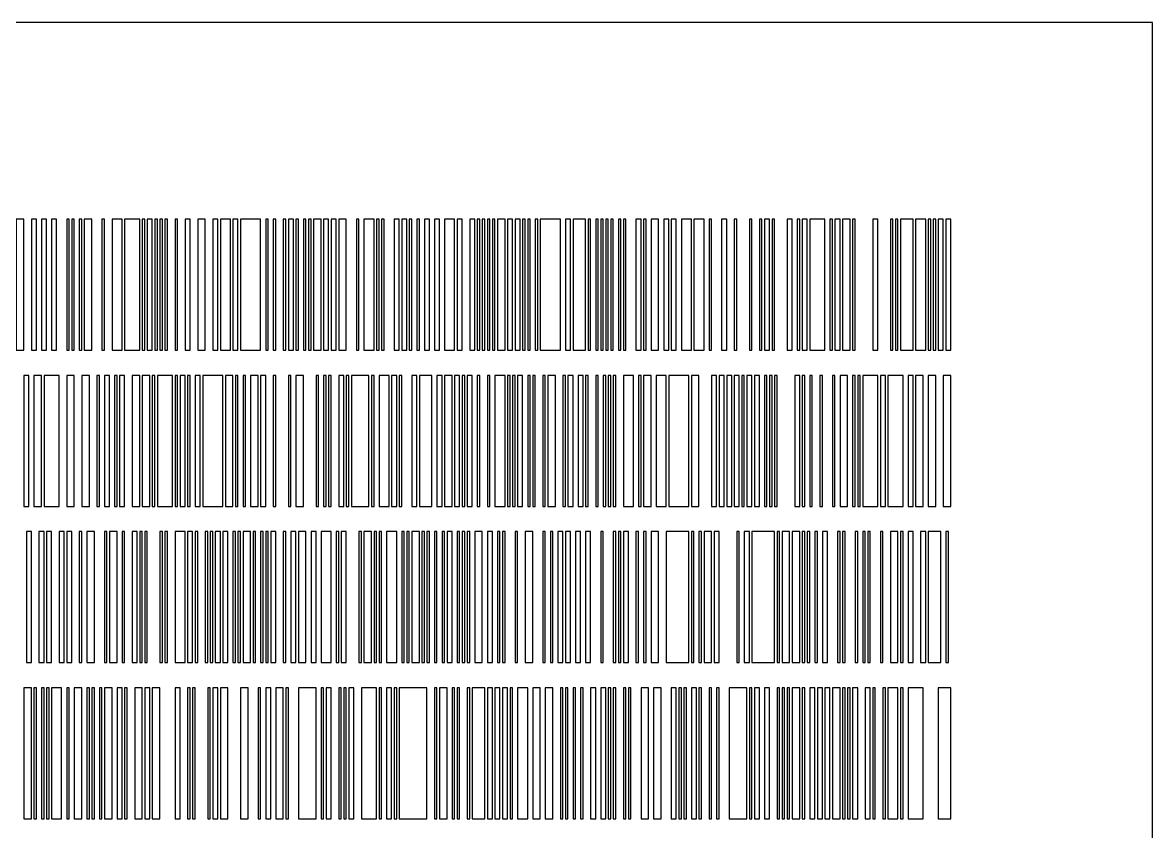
# Model space of a CAD drawing. Header units: metres. Extents: x -150 to 150, y -150 to 150.
# Drawn here: x 37.9 to 150, y 69.8 to 150 of the extents above; entities that cross this region are included whole.
import ezdxf

# ---------------------------------------------------------------- set-up
doc = ezdxf.new("R2010")
doc.units = ezdxf.units.M

msp = doc.modelspace()

# ---------------------------------------------------------------- linework, layer by layer
for points in [[(150, 150), (-150, 150), (-150, -150), (150, -150)], [(37.25, 117.5), (38, 117.5), (38, 130.5), (37.25, 130.5), (37.25, 117.5)], [(38.75, 117.5), (39.25, 117.5), (39.25, 130.5), (38.75, 130.5), (38.75, 117.5)], [(39.75, 117.5), (40.25, 117.5), (40.25, 130.5), (39.75, 130.5), (39.75, 117.5)], [(40.75, 117.5), (41.25, 117.5), (41.25, 130.5), (40.75, 130.5), (40.75, 117.5)], [(42.25, 117.5), (42.5, 117.5), (42.5, 130.5), (42.25, 130.5), (42.25, 117.5)], [(42.75, 117.5), (43, 117.5), (43, 130.5), (42.75, 130.5), (42.75, 117.5)], [(43.5, 117.5), (43.75, 117.5), (43.75, 130.5), (43.5, 130.5), (43.5, 117.5)], [(44, 117.5), (44.75, 117.5), (44.75, 130.5), (44, 130.5), (44, 117.5)], [(45.75, 117.5), (46, 117.5), (46, 130.5), (45.75, 130.5), (45.75, 117.5)], [(46.75, 117.5), (47.75, 117.5), (47.75, 130.5), (46.75, 130.5), (46.75, 117.5)], [(48, 117.5), (49.5, 117.5), (49.5, 130.5), (48, 130.5), (48, 117.5)], [(49.75, 117.5), (50, 117.5), (50, 130.5), (49.75, 130.5), (49.75, 117.5)], [(50.25, 117.5), (50.75, 117.5), (50.75, 130.5), (50.25, 130.5), (50.25, 117.5)], [(51, 117.5), (51.25, 117.5), (51.25, 130.5), (51, 130.5), (51, 117.5)], [(51.5, 117.5), (51.75, 117.5), (51.75, 130.5), (51.5, 130.5), (51.5, 117.5)], [(52, 117.5), (52.25, 117.5), (52.25, 130.5), (52, 130.5), (52, 117.5)], [(53, 117.5), (53.25, 117.5), (53.25, 130.5), (53, 130.5), (53, 117.5)], [(54, 117.5), (54.5, 117.5), (54.5, 130.5), (54, 130.5), (54, 117.5)], [(55.25, 117.5), (56, 117.5), (56, 130.5), (55.25, 130.5), (55.25, 117.5)], [(56.75, 117.5), (57.25, 117.5), (57.25, 130.5), (56.75, 130.5), (56.75, 117.5)], [(57.5, 117.5), (58.5, 117.5), (58.5, 130.5), (57.5, 130.5), (57.5, 117.5)], [(58.75, 117.5), (59.25, 117.5), (59.25, 130.5), (58.75, 130.5), (58.75, 117.5)], [(59.5, 117.5), (61.5, 117.5), (61.5, 130.5), (59.5, 130.5), (59.5, 117.5)], [(62, 117.5), (62.25, 117.5), (62.25, 130.5), (62, 130.5), (62, 117.5)], [(62.75, 117.5), (63, 117.5), (63, 130.5), (62.75, 130.5), (62.75, 117.5)], [(63.75, 117.5), (64, 117.5), (64, 130.5), (63.75, 130.5), (63.75, 117.5)], [(64.25, 117.5), (64.75, 117.5), (64.75, 130.5), (64.25, 130.5), (64.25, 117.5)], [(65, 117.5), (65.25, 117.5), (65.25, 130.5), (65, 130.5), (65, 117.5)], [(65.75, 117.5), (66, 117.5), (66, 130.5), (65.75, 130.5), (65.75, 117.5)], [(66.25, 117.5), (66.5, 117.5), (66.5, 130.5), (66.25, 130.5), (66.25, 117.5)], [(66.75, 117.5), (67.5, 117.5), (67.5, 130.5), (66.75, 130.5), (66.75, 117.5)], [(67.75, 117.5), (68.25, 117.5), (68.25, 130.5), (67.75, 130.5), (67.75, 117.5)], [(68.5, 117.5), (69, 117.5), (69, 130.5), (68.5, 130.5), (68.5, 117.5)], [(69.25, 117.5), (70, 117.5), (70, 130.5), (69.25, 130.5), (69.25, 117.5)], [(71, 117.5), (71.25, 117.5), (71.25, 130.5), (71, 130.5), (71, 117.5)], [(71.75, 117.5), (72.75, 117.5), (72.75, 130.5), (71.75, 130.5), (71.75, 117.5)], [(73, 117.5), (73.25, 117.5), (73.25, 130.5), (73, 130.5), (73, 117.5)], [(73.5, 117.5), (73.75, 117.5), (73.75, 130.5), (73.5, 130.5), (73.5, 117.5)], [(74.75, 117.5), (75.25, 117.5), (75.25, 130.5), (74.75, 130.5), (74.75, 117.5)], [(75.5, 117.5), (76, 117.5), (76, 130.5), (75.5, 130.5), (75.5, 117.5)], [(76.25, 117.5), (76.5, 117.5), (76.5, 130.5), (76.25, 130.5), (76.25, 117.5)], [(77, 117.5), (77.25, 117.5), (77.25, 130.5), (77, 130.5), (77, 117.5)], [(77.75, 117.5), (78.25, 117.5), (78.25, 130.5), (77.75, 130.5), (77.75, 117.5)], [(78.75, 117.5), (79.25, 117.5), (79.25, 130.5), (78.75, 130.5), (78.75, 117.5)], [(79.75, 117.5), (80.75, 117.5), (80.75, 130.5), (79.75, 130.5), (79.75, 117.5)], [(81, 117.5), (81.5, 117.5), (81.5, 130.5), (81, 130.5), (81, 117.5)], [(82.25, 117.5), (82.75, 117.5), (82.75, 130.5), (82.25, 130.5), (82.25, 117.5)], [(83, 117.5), (83.25, 117.5), (83.25, 130.5), (83, 130.5), (83, 117.5)], [(83.5, 117.5), (83.75, 117.5), (83.75, 130.5), (83.5, 130.5), (83.5, 117.5)], [(84, 117.5), (84.25, 117.5), (84.25, 130.5), (84, 130.5), (84, 117.5)], [(84.5, 117.5), (84.75, 117.5), (84.75, 130.5), (84.5, 130.5), (84.5, 117.5)], [(85, 117.5), (85.75, 117.5), (85.75, 130.5), (85, 130.5), (85, 117.5)], [(86, 117.5), (86.5, 117.5), (86.5, 130.5), (86, 130.5), (86, 117.5)], [(86.75, 117.5), (87.25, 117.5), (87.25, 130.5), (86.75, 130.5), (86.75, 117.5)], [(87.5, 117.5), (87.75, 117.5), (87.75, 130.5), (87.5, 130.5), (87.5, 117.5)], [(88, 117.5), (88.25, 117.5), (88.25, 130.5), (88, 130.5), (88, 117.5)], [(88.75, 117.5), (89, 117.5), (89, 130.5), (88.75, 130.5), (88.75, 117.5)], [(89.25, 117.5), (91.25, 117.5), (91.25, 130.5), (89.25, 130.5), (89.25, 117.5)], [(91.75, 117.5), (92.25, 117.5), (92.25, 130.5), (91.75, 130.5), (91.75, 117.5)], [(92.5, 117.5), (93.75, 117.5), (93.75, 130.5), (92.5, 130.5), (92.5, 117.5)], [(94, 117.5), (94.25, 117.5), (94.25, 130.5), (94, 130.5), (94, 117.5)], [(94.75, 117.5), (95, 117.5), (95, 130.5), (94.75, 130.5), (94.75, 117.5)], [(95.25, 117.5), (95.5, 117.5), (95.5, 130.5), (95.25, 130.5), (95.25, 117.5)], [(95.75, 117.5), (96, 117.5), (96, 130.5), (95.75, 130.5), (95.75, 117.5)], [(96.25, 117.5), (96.5, 117.5), (96.5, 130.5), (96.25, 130.5), (96.25, 117.5)], [(97, 117.5), (97.25, 117.5), (97.25, 130.5), (97, 130.5), (97, 117.5)], [(97.5, 117.5), (97.75, 117.5), (97.75, 130.5), (97.5, 130.5), (97.5, 117.5)], [(98.75, 117.5), (99.25, 117.5), (99.25, 130.5), (98.75, 130.5), (98.75, 117.5)], [(99.5, 117.5), (99.75, 117.5), (99.75, 130.5), (99.5, 130.5), (99.5, 117.5)], [(100.25, 117.5), (101, 117.5), (101, 130.5), (100.25, 130.5), (100.25, 117.5)], [(101.5, 117.5), (102, 117.5), (102, 130.5), (101.5, 130.5), (101.5, 117.5)], [(102.25, 117.5), (102.75, 117.5), (102.75, 130.5), (102.25, 130.5), (102.25, 117.5)], [(103.25, 117.5), (104.25, 117.5), (104.25, 130.5), (103.25, 130.5), (103.25, 117.5)], [(104.5, 117.5), (105.5, 117.5), (105.5, 130.5), (104.5, 130.5), (104.5, 117.5)], [(106, 117.5), (106.25, 117.5), (106.25, 130.5), (106, 130.5), (106, 117.5)], [(107.25, 117.5), (107.75, 117.5), (107.75, 130.5), (107.25, 130.5), (107.25, 117.5)], [(108.5, 117.5), (108.75, 117.5), (108.75, 130.5), (108.5, 130.5), (108.5, 117.5)], [(110, 117.5), (110.25, 117.5), (110.25, 130.5), (110, 130.5), (110, 117.5)], [(111, 117.5), (111.25, 117.5), (111.25, 130.5), (111, 130.5), (111, 117.5)], [(111.5, 117.5), (112, 117.5), (112, 130.5), (111.5, 130.5), (111.5, 117.5)], [(112.25, 117.5), (112.5, 117.5), (112.5, 130.5), (112.25, 130.5), (112.25, 117.5)], [(113.75, 117.5), (114.25, 117.5), (114.25, 130.5), (113.75, 130.5), (113.75, 117.5)], [(114.75, 117.5), (115, 117.5), (115, 130.5), (114.75, 130.5), (114.75, 117.5)], [(115.25, 117.5), (115.75, 117.5), (115.75, 130.5), (115.25, 130.5), (115.25, 117.5)], [(116, 117.5), (117.5, 117.5), (117.5, 130.5), (116, 130.5), (116, 117.5)], [(118, 117.5), (118.25, 117.5), (118.25, 130.5), (118, 130.5), (118, 117.5)], [(118.5, 117.5), (119, 117.5), (119, 130.5), (118.5, 130.5), (118.5, 117.5)], [(119.25, 117.5), (120, 117.5), (120, 130.5), (119.25, 130.5), (119.25, 117.5)], [(120.25, 117.5), (120.5, 117.5), (120.5, 130.5), (120.25, 130.5), (120.25, 117.5)], [(122.25, 117.5), (122.75, 117.5), (122.75, 130.5), (122.25, 130.5), (122.25, 117.5)], [(124, 117.5), (124.25, 117.5), (124.25, 130.5), (124, 130.5), (124, 117.5)], [(124.5, 117.5), (124.75, 117.5), (124.75, 130.5), (124.5, 130.5), (124.5, 117.5)], [(125, 117.5), (126.25, 117.5), (126.25, 130.5), (125, 130.5), (125, 117.5)], [(126.5, 117.5), (127.5, 117.5), (127.5, 130.5), (126.5, 130.5), (126.5, 117.5)], [(127.75, 117.5), (128, 117.5), (128, 130.5), (127.75, 130.5), (127.75, 117.5)], [(128.25, 117.5), (128.5, 117.5), (128.5, 130.5), (128.25, 130.5), (128.25, 117.5)], [(128.75, 117.5), (129.25, 117.5), (129.25, 130.5), (128.75, 130.5), (128.75, 117.5)], [(129.5, 117.5), (130, 117.5), (130, 130.5), (129.5, 130.5), (129.5, 117.5)], [(38, 102), (38.5, 102), (38.5, 115), (38, 115), (38, 102)], [(39, 102), (39.75, 102), (39.75, 115), (39, 115), (39, 102)], [(40, 102), (41.5, 102), (41.5, 115), (40, 115), (40, 102)], [(42.25, 102), (43, 102), (43, 115), (42.25, 115), (42.25, 102)], [(43.75, 102), (44.5, 102), (44.5, 115), (43.75, 115), (43.75, 102)], [(45.25, 102), (45.5, 102), (45.5, 115), (45.25, 115), (45.25, 102)], [(46, 102), (46.5, 102), (46.5, 115), (46, 115), (46, 102)], [(47, 102), (47.25, 102), (47.25, 115), (47, 115), (47, 102)], [(47.5, 102), (48, 102), (48, 115), (47.5, 115), (47.5, 102)], [(48.75, 102), (49.5, 102), (49.5, 115), (48.75, 115), (48.75, 102)], [(49.75, 102), (50.5, 102), (50.5, 115), (49.75, 115), (49.75, 102)], [(50.75, 102), (51, 102), (51, 115), (50.75, 115), (50.75, 102)], [(51.25, 102), (52.75, 102), (52.75, 115), (51.25, 115), (51.25, 102)], [(53, 102), (53.25, 102), (53.25, 115), (53, 115), (53, 102)], [(53.5, 102), (54, 102), (54, 115), (53.5, 115), (53.5, 102)], [(54.25, 102), (54.5, 102), (54.5, 115), (54.25, 115), (54.25, 102)], [(55, 102), (55.5, 102), (55.5, 115), (55, 115), (55, 102)], [(55.75, 102), (57.75, 102), (57.75, 115), (55.75, 115), (55.75, 102)], [(58, 102), (58.75, 102), (58.75, 115), (58, 115), (58, 102)], [(59, 102), (59.25, 102), (59.25, 115), (59, 115), (59, 102)], [(59.75, 102), (60, 102), (60, 115), (59.75, 115), (59.75, 102)], [(60.5, 102), (61.25, 102), (61.25, 115), (60.5, 115), (60.5, 102)], [(61.5, 102), (62, 102), (62, 115), (61.5, 115), (61.5, 102)], [(62.75, 102), (63, 102), (63, 115), (62.75, 115), (62.75, 102)], [(64.25, 102), (64.5, 102), (64.5, 115), (64.25, 115), (64.25, 102)], [(65, 102), (65.75, 102), (65.75, 115), (65, 115), (65, 102)], [(67, 102), (67.25, 102), (67.25, 115), (67, 115), (67, 102)], [(67.75, 102), (68, 102), (68, 115), (67.75, 115), (67.75, 102)], [(68.25, 102), (68.5, 102), (68.5, 115), (68.25, 115), (68.25, 102)], [(69.25, 102), (69.75, 102), (69.75, 115), (69.25, 115), (69.25, 102)], [(70, 102), (70.25, 102), (70.25, 115), (70, 115), (70, 102)], [(70.5, 102), (72.25, 102), (72.25, 115), (70.5, 115), (70.5, 102)], [(72.5, 102), (72.75, 102), (72.75, 115), (72.5, 115), (72.5, 102)], [(73.25, 102), (74.25, 102), (74.25, 115), (73.25, 115), (73.25, 102)], [(74.5, 102), (75, 102), (75, 115), (74.5, 115), (74.5, 102)], [(75.25, 102), (75.5, 102), (75.5, 115), (75.25, 115), (75.25, 102)], [(76.5, 102), (77, 102), (77, 115), (76.5, 115), (76.5, 102)], [(77.25, 102), (78.5, 102), (78.5, 115), (77.25, 115), (77.25, 102)], [(79, 102), (79.5, 102), (79.5, 115), (79, 115), (79, 102)], [(79.75, 102), (80.5, 102), (80.5, 115), (79.75, 115), (79.75, 102)], [(80.75, 102), (81.25, 102), (81.25, 115), (80.75, 115), (80.75, 102)], [(81.5, 102), (81.75, 102), (81.75, 115), (81.5, 115), (81.5, 102)], [(82, 102), (82.5, 102), (82.5, 115), (82, 115), (82, 102)], [(83, 102), (83.25, 102), (83.25, 115), (83, 115), (83, 102)], [(84, 102), (84.25, 102), (84.25, 115), (84, 115), (84, 102)], [(84.75, 102), (85.75, 102), (85.75, 115), (84.75, 115), (84.75, 102)], [(86, 102), (86.25, 102), (86.25, 115), (86, 115), (86, 102)], [(86.5, 102), (86.75, 102), (86.75, 115), (86.5, 115), (86.5, 102)], [(87, 102), (87.5, 102), (87.5, 115), (87, 115), (87, 102)], [(88, 102), (88.25, 102), (88.25, 115), (88, 115), (88, 102)], [(88.5, 102), (88.75, 102), (88.75, 115), (88.5, 115), (88.5, 102)], [(89.5, 102), (89.75, 102), (89.75, 115), (89.5, 115), (89.5, 102)], [(90, 102), (90.75, 102), (90.75, 115), (90, 115), (90, 102)], [(91.5, 102), (91.75, 102), (91.75, 115), (91.5, 115), (91.5, 102)], [(92, 102), (92.5, 102), (92.5, 115), (92, 115), (92, 102)], [(93, 102), (93.5, 102), (93.5, 115), (93, 115), (93, 102)], [(93.75, 102), (94, 102), (94, 115), (93.75, 115), (93.75, 102)], [(94.75, 102), (95, 102), (95, 115), (94.75, 115), (94.75, 102)], [(95.5, 102), (95.75, 102), (95.75, 115), (95.5, 115), (95.5, 102)], [(96, 102), (96.25, 102), (96.25, 115), (96, 115), (96, 102)], [(96.5, 102), (96.75, 102), (96.75, 115), (96.5, 115), (96.5, 102)], [(97.5, 102), (98.5, 102), (98.5, 115), (97.5, 115), (97.5, 102)], [(99, 102), (99.25, 102), (99.25, 115), (99, 115), (99, 102)], [(99.5, 102), (100.25, 102), (100.25, 115), (99.5, 115), (99.5, 102)], [(100.75, 102), (101.75, 102), (101.75, 115), (100.75, 115), (100.75, 102)], [(102, 102), (104, 102), (104, 115), (102, 115), (102, 102)], [(104.25, 102), (105, 102), (105, 115), (104.25, 115), (104.25, 102)], [(106.25, 102), (106.75, 102), (106.75, 115), (106.25, 115), (106.25, 102)], [(107, 102), (107.5, 102), (107.5, 115), (107, 115), (107, 102)], [(107.75, 102), (108.25, 102), (108.25, 115), (107.75, 115), (107.75, 102)], [(108.5, 102), (109, 102), (109, 115), (108.5, 115), (108.5, 102)], [(109.25, 102), (109.5, 102), (109.5, 115), (109.25, 115), (109.25, 102)], [(109.75, 102), (110.25, 102), (110.25, 115), (109.75, 115), (109.75, 102)], [(110.5, 102), (111, 102), (111, 115), (110.5, 115), (110.5, 102)], [(111.5, 102), (111.75, 102), (111.75, 115), (111.5, 115), (111.5, 102)], [(112, 102), (112.25, 102), (112.25, 115), (112, 115), (112, 102)], [(112.5, 102), (112.75, 102), (112.75, 115), (112.5, 115), (112.5, 102)], [(114.5, 102), (115, 102), (115, 115), (114.5, 115), (114.5, 102)], [(115.25, 102), (115.5, 102), (115.5, 115), (115.25, 115), (115.25, 102)], [(116, 102), (116.25, 102), (116.25, 115), (116, 115), (116, 102)], [(117, 102), (117.25, 102), (117.25, 115), (117, 115), (117, 102)], [(118.25, 102), (118.5, 102), (118.5, 115), (118.25, 115), (118.25, 102)], [(119, 102), (119.75, 102), (119.75, 115), (119, 115), (119, 102)], [(120.25, 102), (120.5, 102), (120.5, 115), (120.25, 115), (120.25, 102)], [(120.75, 102), (121, 102), (121, 115), (120.75, 115), (120.75, 102)], [(121.25, 102), (122.75, 102), (122.75, 115), (121.25, 115), (121.25, 102)], [(123, 102), (123.5, 102), (123.5, 115), (123, 115), (123, 102)], [(123.75, 102), (125.25, 102), (125.25, 115), (123.75, 115), (123.75, 102)], [(125.75, 102), (126.25, 102), (126.25, 115), (125.75, 115), (125.75, 102)], [(126.5, 102), (127.25, 102), (127.25, 115), (126.5, 115), (126.5, 102)], [(127.75, 102), (128.5, 102), (128.5, 115), (127.75, 115), (127.75, 102)], [(129.25, 102), (130, 102), (130, 115), (129.25, 115), (129.25, 102)], [(38.25, 86.5), (38.75, 86.5), (38.75, 99.5), (38.25, 99.5), (38.25, 86.5)], [(39.5, 86.5), (40, 86.5), (40, 99.5), (39.5, 99.5), (39.5, 86.5)], [(40.25, 86.5), (40.75, 86.5), (40.75, 99.5), (40.25, 99.5), (40.25, 86.5)], [(41.5, 86.5), (42, 86.5), (42, 99.5), (41.5, 99.5), (41.5, 86.5)], [(42.25, 86.5), (42.75, 86.5), (42.75, 99.5), (42.25, 99.5), (42.25, 86.5)], [(43.5, 86.5), (43.75, 86.5), (43.75, 99.5), (43.5, 99.5), (43.5, 86.5)], [(44.25, 86.5), (45, 86.5), (45, 99.5), (44.25, 99.5), (44.25, 86.5)], [(46, 86.5), (46.25, 86.5), (46.25, 99.5), (46, 99.5), (46, 86.5)], [(46.5, 86.5), (47.25, 86.5), (47.25, 99.5), (46.5, 99.5), (46.5, 86.5)], [(47.75, 86.5), (48, 86.5), (48, 99.5), (47.75, 99.5), (47.75, 86.5)], [(48.75, 86.5), (49.25, 86.5), (49.25, 99.5), (48.75, 99.5), (48.75, 86.5)], [(49.5, 86.5), (49.75, 86.5), (49.75, 99.5), (49.5, 99.5), (49.5, 86.5)], [(50, 86.5), (50.25, 86.5), (50.25, 99.5), (50, 99.5), (50, 86.5)], [(51.5, 86.5), (51.75, 86.5), (51.75, 99.5), (51.5, 99.5), (51.5, 86.5)], [(52, 86.5), (52.25, 86.5), (52.25, 99.5), (52, 99.5), (52, 86.5)], [(53, 86.5), (54, 86.5), (54, 99.5), (53, 99.5), (53, 86.5)], [(54.25, 86.5), (54.75, 86.5), (54.75, 99.5), (54.25, 99.5), (54.25, 86.5)], [(55, 86.5), (55.25, 86.5), (55.25, 99.5), (55, 99.5), (55, 86.5)], [(56, 86.5), (56.25, 86.5), (56.25, 99.5), (56, 99.5), (56, 86.5)], [(56.5, 86.5), (56.75, 86.5), (56.75, 99.5), (56.5, 99.5), (56.5, 86.5)], [(57, 86.5), (57.5, 86.5), (57.5, 99.5), (57, 99.5), (57, 86.5)], [(57.75, 86.5), (58.25, 86.5), (58.25, 99.5), (57.75, 99.5), (57.75, 86.5)], [(58.75, 86.5), (59, 86.5), (59, 99.5), (58.75, 99.5), (58.75, 86.5)], [(59.25, 86.5), (59.5, 86.5), (59.5, 99.5), (59.25, 99.5), (59.25, 86.5)], [(59.75, 86.5), (60.5, 86.5), (60.5, 99.5), (59.75, 99.5), (59.75, 86.5)], [(60.75, 86.5), (61, 86.5), (61, 99.5), (60.75, 99.5), (60.75, 86.5)], [(61.5, 86.5), (61.75, 86.5), (61.75, 99.5), (61.5, 99.5), (61.5, 86.5)], [(62, 86.5), (62.25, 86.5), (62.25, 99.5), (62, 99.5), (62, 86.5)], [(62.5, 86.5), (63, 86.5), (63, 99.5), (62.5, 99.5), (62.5, 86.5)], [(63.75, 86.5), (64, 86.5), (64, 99.5), (63.75, 99.5), (63.75, 86.5)], [(64.5, 86.5), (65, 86.5), (65, 99.5), (64.5, 99.5), (64.5, 86.5)], [(65.25, 86.5), (66, 86.5), (66, 99.5), (65.25, 99.5), (65.25, 86.5)], [(66.5, 86.5), (67, 86.5), (67, 99.5), (66.5, 99.5), (66.5, 86.5)], [(67.5, 86.5), (68.5, 86.5), (68.5, 99.5), (67.5, 99.5), (67.5, 86.5)], [(69, 86.5), (69.25, 86.5), (69.25, 99.5), (69, 99.5), (69, 86.5)], [(69.5, 86.5), (70, 86.5), (70, 99.5), (69.5, 99.5), (69.5, 86.5)], [(71.25, 86.5), (71.5, 86.5), (71.5, 99.5), (71.25, 99.5), (71.25, 86.5)], [(71.75, 86.5), (72.5, 86.5), (72.5, 99.5), (71.75, 99.5), (71.75, 86.5)], [(72.75, 86.5), (73, 86.5), (73, 99.5), (72.75, 99.5), (72.75, 86.5)], [(73.25, 86.5), (73.5, 86.5), (73.5, 99.5), (73.25, 99.5), (73.25, 86.5)], [(74, 86.5), (75, 86.5), (75, 99.5), (74, 99.5), (74, 86.5)], [(75.5, 86.5), (75.75, 86.5), (75.75, 99.5), (75.5, 99.5), (75.5, 86.5)], [(76, 86.5), (76.25, 86.5), (76.25, 99.5), (76, 99.5), (76, 86.5)], [(76.5, 86.5), (77.25, 86.5), (77.25, 99.5), (76.5, 99.5), (76.5, 86.5)], [(77.5, 86.5), (77.75, 86.5), (77.75, 99.5), (77.5, 99.5), (77.5, 86.5)], [(78, 86.5), (78.25, 86.5), (78.25, 99.5), (78, 99.5), (78, 86.5)], [(78.75, 86.5), (79, 86.5), (79, 99.5), (78.75, 99.5), (78.75, 86.5)], [(79.5, 86.5), (79.75, 86.5), (79.75, 99.5), (79.5, 99.5), (79.5, 86.5)], [(80, 86.5), (80.5, 86.5), (80.5, 99.5), (80, 99.5), (80, 86.5)], [(81, 86.5), (81.25, 86.5), (81.25, 99.5), (81, 99.5), (81, 86.5)], [(81.5, 86.5), (81.75, 86.5), (81.75, 99.5), (81.5, 99.5), (81.5, 86.5)], [(82, 86.5), (82.25, 86.5), (82.25, 99.5), (82, 99.5), (82, 86.5)], [(82.75, 86.5), (83.5, 86.5), (83.5, 99.5), (82.75, 99.5), (82.75, 86.5)], [(84, 86.5), (84.5, 86.5), (84.5, 99.5), (84, 99.5), (84, 86.5)], [(85, 86.5), (85.25, 86.5), (85.25, 99.5), (85, 99.5), (85, 86.5)], [(85.5, 86.5), (85.75, 86.5), (85.75, 99.5), (85.5, 99.5), (85.5, 86.5)], [(86.75, 86.5), (87, 86.5), (87, 99.5), (86.75, 99.5), (86.75, 86.5)], [(87.75, 86.5), (88.5, 86.5), (88.5, 99.5), (87.75, 99.5), (87.75, 86.5)], [(89.5, 86.5), (89.75, 86.5), (89.75, 99.5), (89.5, 99.5), (89.5, 86.5)], [(90.25, 86.5), (90.5, 86.5), (90.5, 99.5), (90.25, 99.5), (90.25, 86.5)], [(91, 86.5), (91.5, 86.5), (91.5, 99.5), (91, 99.5), (91, 86.5)], [(91.75, 86.5), (92.25, 86.5), (92.25, 99.5), (91.75, 99.5), (91.75, 86.5)], [(92.75, 86.5), (93.25, 86.5), (93.25, 99.5), (92.75, 99.5), (92.75, 86.5)], [(93.75, 86.5), (94.25, 86.5), (94.25, 99.5), (93.75, 99.5), (93.75, 86.5)], [(95.25, 86.5), (95.5, 86.5), (95.5, 99.5), (95.25, 99.5), (95.25, 86.5)], [(96.5, 86.5), (96.75, 86.5), (96.75, 99.5), (96.5, 99.5), (96.5, 86.5)], [(97, 86.5), (97.25, 86.5), (97.25, 99.5), (97, 99.5), (97, 86.5)], [(97.5, 86.5), (98, 86.5), (98, 99.5), (97.5, 99.5), (97.5, 86.5)], [(98.75, 86.5), (99, 86.5), (99, 99.5), (98.75, 99.5), (98.75, 86.5)], [(99.5, 86.5), (99.75, 86.5), (99.75, 99.5), (99.5, 99.5), (99.5, 86.5)], [(100.25, 86.5), (101, 86.5), (101, 99.5), (100.25, 99.5), (100.25, 86.5)], [(101.75, 86.5), (104, 86.5), (104, 99.5), (101.75, 99.5), (101.75, 86.5)], [(104.25, 86.5), (104.5, 86.5), (104.5, 99.5), (104.25, 99.5), (104.25, 86.5)], [(105, 86.5), (105.25, 86.5), (105.25, 99.5), (105, 99.5), (105, 86.5)], [(105.5, 86.5), (106.25, 86.5), (106.25, 99.5), (105.5, 99.5), (105.5, 86.5)], [(106.5, 86.5), (107, 86.5), (107, 99.5), (106.5, 99.5), (106.5, 86.5)], [(108.75, 86.5), (109, 86.5), (109, 99.5), (108.75, 99.5), (108.75, 86.5)], [(109.5, 86.5), (110, 86.5), (110, 99.5), (109.5, 99.5), (109.5, 86.5)], [(110.25, 86.5), (112.5, 86.5), (112.5, 99.5), (110.25, 99.5), (110.25, 86.5)], [(112.75, 86.5), (113, 86.5), (113, 99.5), (112.75, 99.5), (112.75, 86.5)], [(113.25, 86.5), (114, 86.5), (114, 99.5), (113.25, 99.5), (113.25, 86.5)], [(114.25, 86.5), (115, 86.5), (115, 99.5), (114.25, 99.5), (114.25, 86.5)], [(115.25, 86.5), (115.5, 86.5), (115.5, 99.5), (115.25, 99.5), (115.25, 86.5)], [(115.75, 86.5), (116, 86.5), (116, 99.5), (115.75, 99.5), (115.75, 86.5)], [(116.5, 86.5), (116.75, 86.5), (116.75, 99.5), (116.5, 99.5), (116.5, 86.5)], [(117.25, 86.5), (117.75, 86.5), (117.75, 99.5), (117.25, 99.5), (117.25, 86.5)], [(118.75, 86.5), (119, 86.5), (119, 99.5), (118.75, 99.5), (118.75, 86.5)], [(119.25, 86.5), (119.5, 86.5), (119.5, 99.5), (119.25, 99.5), (119.25, 86.5)], [(120.5, 86.5), (120.75, 86.5), (120.75, 99.5), (120.5, 99.5), (120.5, 86.5)], [(121.25, 86.5), (121.5, 86.5), (121.5, 99.5), (121.25, 99.5), (121.25, 86.5)], [(121.75, 86.5), (122, 86.5), (122, 99.5), (121.75, 99.5), (121.75, 86.5)], [(123, 86.5), (123.25, 86.5), (123.25, 99.5), (123, 99.5), (123, 86.5)], [(124, 86.5), (124.75, 86.5), (124.75, 99.5), (124, 99.5), (124, 86.5)], [(125, 86.5), (125.25, 86.5), (125.25, 99.5), (125, 99.5), (125, 86.5)], [(125.75, 86.5), (126.25, 86.5), (126.25, 99.5), (125.75, 99.5), (125.75, 86.5)], [(127, 86.5), (127.5, 86.5), (127.5, 99.5), (127, 99.5), (127, 86.5)], [(127.75, 86.5), (129, 86.5), (129, 99.5), (127.75, 99.5), (127.75, 86.5)], [(129.5, 86.5), (129.75, 86.5), (129.75, 99.5), (129.5, 99.5), (129.5, 86.5)], [(38, 71), (38.75, 71), (38.75, 84), (38, 84), (38, 71)], [(39, 71), (39.25, 71), (39.25, 84), (39, 84), (39, 71)], [(39.75, 71), (40, 71), (40, 84), (39.75, 84), (39.75, 71)], [(40.25, 71), (40.5, 71), (40.5, 84), (40.25, 84), (40.25, 71)], [(40.75, 71), (41.75, 71), (41.75, 84), (40.75, 84), (40.75, 71)], [(42.25, 71), (42.5, 71), (42.5, 84), (42.25, 84), (42.25, 71)], [(43, 71), (43.75, 71), (43.75, 84), (43, 84), (43, 71)], [(44.25, 71), (44.5, 71), (44.5, 84), (44.25, 84), (44.25, 71)], [(44.75, 71), (45, 71), (45, 84), (44.75, 84), (44.75, 71)], [(45.5, 71), (45.75, 71), (45.75, 84), (45.5, 84), (45.5, 71)], [(46, 71), (46.75, 71), (46.75, 84), (46, 84), (46, 71)], [(47.25, 71), (47.75, 71), (47.75, 84), (47.25, 84), (47.25, 71)], [(48, 71), (48.25, 71), (48.25, 84), (48, 84), (48, 71)], [(49, 71), (49.75, 71), (49.75, 84), (49, 84), (49, 71)], [(50, 71), (50.5, 71), (50.5, 84), (50, 84), (50, 71)], [(50.75, 71), (51.5, 71), (51.5, 84), (50.75, 84), (50.75, 71)], [(53, 71), (53.5, 71), (53.5, 84), (53, 84), (53, 71)], [(54.25, 71), (54.5, 71), (54.5, 84), (54.25, 84), (54.25, 71)], [(54.75, 71), (55, 71), (55, 84), (54.75, 84), (54.75, 71)], [(56.25, 71), (56.5, 71), (56.5, 84), (56.25, 84), (56.25, 71)], [(56.75, 71), (57.25, 71), (57.25, 84), (56.75, 84), (56.75, 71)], [(57.5, 71), (58.25, 71), (58.25, 84), (57.5, 84), (57.5, 71)], [(59.5, 71), (60.25, 71), (60.25, 84), (59.5, 84), (59.5, 71)], [(61.25, 71), (61.5, 71), (61.5, 84), (61.25, 84), (61.25, 71)], [(62, 71), (62.5, 71), (62.5, 84), (62, 84), (62, 71)], [(63, 71), (63.75, 71), (63.75, 84), (63, 84), (63, 71)], [(64, 71), (64.25, 71), (64.25, 84), (64, 84), (64, 71)], [(65.25, 71), (67, 71), (67, 84), (65.25, 84), (65.25, 71)], [(67.5, 71), (67.75, 71), (67.75, 84), (67.5, 84), (67.5, 71)], [(68, 71), (68.5, 71), (68.5, 84), (68, 84), (68, 71)], [(69.25, 71), (69.5, 71), (69.5, 84), (69.25, 84), (69.25, 71)], [(69.75, 71), (70, 71), (70, 84), (69.75, 84), (69.75, 71)], [(70.25, 71), (70.75, 71), (70.75, 84), (70.25, 84), (70.25, 71)], [(71.5, 71), (73, 71), (73, 84), (71.5, 84), (71.5, 71)], [(73.25, 71), (73.5, 71), (73.5, 84), (73.25, 84), (73.25, 71)], [(74, 71), (74.5, 71), (74.5, 84), (74, 84), (74, 71)], [(74.75, 71), (75, 71), (75, 84), (74.75, 84), (74.75, 71)], [(75.25, 71), (78, 71), (78, 84), (75.25, 84), (75.25, 71)], [(78.75, 71), (79, 71), (79, 84), (78.75, 84), (78.75, 71)], [(79.25, 71), (80, 71), (80, 84), (79.25, 84), (79.25, 71)], [(80.5, 71), (80.75, 71), (80.75, 84), (80.5, 84), (80.5, 71)], [(81, 71), (81.25, 71), (81.25, 84), (81, 84), (81, 71)], [(82, 71), (82.25, 71), (82.25, 84), (82, 84), (82, 71)], [(82.5, 71), (83.75, 71), (83.75, 84), (82.5, 84), (82.5, 71)], [(84, 71), (84.5, 71), (84.5, 84), (84, 84), (84, 71)], [(84.75, 71), (85.25, 71), (85.25, 84), (84.75, 84), (84.75, 71)], [(85.5, 71), (86, 71), (86, 84), (85.5, 84), (85.5, 71)], [(86.25, 71), (86.5, 71), (86.5, 84), (86.25, 84), (86.25, 71)], [(87, 71), (88, 71), (88, 84), (87, 84), (87, 71)], [(88.5, 71), (89.25, 71), (89.25, 84), (88.5, 84), (88.5, 71)], [(89.75, 71), (90.5, 71), (90.5, 84), (89.75, 84), (89.75, 71)], [(91.25, 71), (91.5, 71), (91.5, 84), (91.25, 84), (91.25, 71)], [(91.75, 71), (92, 71), (92, 84), (91.75, 84), (91.75, 71)], [(92.5, 71), (92.75, 71), (92.75, 84), (92.5, 84), (92.5, 71)], [(93.25, 71), (93.5, 71), (93.5, 84), (93.25, 84), (93.25, 71)], [(94.25, 71), (94.75, 71), (94.75, 84), (94.25, 84), (94.25, 71)], [(95.25, 71), (95.75, 71), (95.75, 84), (95.25, 84), (95.25, 71)], [(96, 71), (96.25, 71), (96.25, 84), (96, 84), (96, 71)], [(96.5, 71), (96.75, 71), (96.75, 84), (96.5, 84), (96.5, 71)], [(97.5, 71), (97.75, 71), (97.75, 84), (97.5, 84), (97.5, 71)], [(98, 71), (98.25, 71), (98.25, 84), (98, 84), (98, 71)], [(99.25, 71), (100, 71), (100, 84), (99.25, 84), (99.25, 71)], [(100.5, 71), (101.25, 71), (101.25, 84), (100.5, 84), (100.5, 71)], [(102.25, 71), (102.75, 71), (102.75, 84), (102.25, 84), (102.25, 71)], [(103, 71), (103.25, 71), (103.25, 84), (103, 84), (103, 71)], [(103.5, 71), (103.75, 71), (103.75, 84), (103.5, 84), (103.5, 71)], [(104.25, 71), (104.75, 71), (104.75, 84), (104.25, 84), (104.25, 71)], [(105, 71), (105.25, 71), (105.25, 84), (105, 84), (105, 71)], [(106, 71), (106.25, 71), (106.25, 84), (106, 84), (106, 71)], [(106.75, 71), (107, 71), (107, 84), (106.75, 84), (106.75, 71)], [(108, 71), (109.75, 71), (109.75, 84), (108, 84), (108, 71)], [(110, 71), (110.25, 71), (110.25, 84), (110, 84), (110, 71)], [(110.5, 71), (111, 71), (111, 84), (110.5, 84), (110.5, 71)], [(111.5, 71), (112, 71), (112, 84), (111.5, 84), (111.5, 71)], [(112.75, 71), (113, 71), (113, 84), (112.75, 84), (112.75, 71)], [(113.25, 71), (113.5, 71), (113.5, 84), (113.25, 84), (113.25, 71)], [(113.75, 71), (114, 71), (114, 84), (113.75, 84), (113.75, 71)], [(114.25, 71), (115, 71), (115, 84), (114.25, 84), (114.25, 71)], [(115.25, 71), (115.5, 71), (115.5, 84), (115.25, 84), (115.25, 71)], [(116, 71), (116.5, 71), (116.5, 84), (116, 84), (116, 71)], [(116.75, 71), (117.25, 71), (117.25, 84), (116.75, 84), (116.75, 71)], [(117.5, 71), (118, 71), (118, 84), (117.5, 84), (117.5, 71)], [(118.25, 71), (119, 71), (119, 84), (118.25, 84), (118.25, 71)], [(119.25, 71), (119.5, 71), (119.5, 84), (119.25, 84), (119.25, 71)], [(119.75, 71), (120, 71), (120, 84), (119.75, 84), (119.75, 71)], [(120.25, 71), (120.75, 71), (120.75, 84), (120.25, 84), (120.25, 71)], [(121.5, 71), (122, 71), (122, 84), (121.5, 84), (121.5, 71)], [(122.25, 71), (122.5, 71), (122.5, 84), (122.25, 84), (122.25, 71)], [(123.25, 71), (123.5, 71), (123.5, 84), (123.25, 84), (123.25, 71)], [(123.75, 71), (124.75, 71), (124.75, 84), (123.75, 84), (123.75, 71)], [(125, 71), (125.25, 71), (125.25, 84), (125, 84), (125, 71)], [(125.75, 71), (127.25, 71), (127.25, 84), (125.75, 84), (125.75, 71)], [(128.75, 71), (130, 71), (130, 84), (128.75, 84), (128.75, 71)]]:
    msp.add_lwpolyline(points, close=True)

doc.saveas('drawing.dxf')
